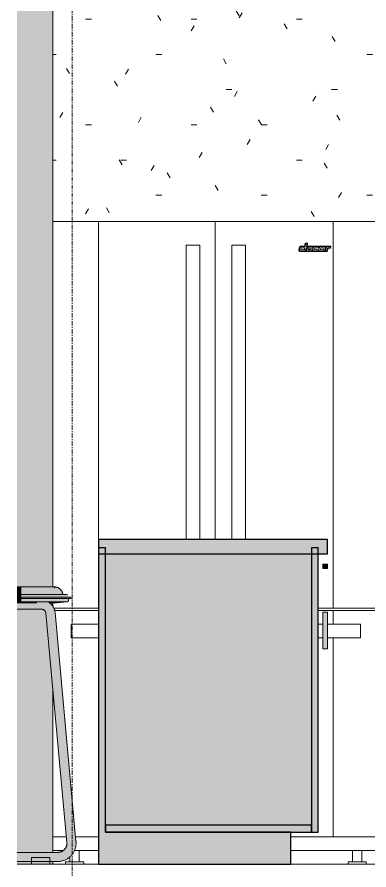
# Model space of a CAD drawing. Header units: inches. Extents: x -1667 to 6641, y -48 to 265.
# Drawn here: x 1289.3 to 1327.8, y -0.6 to 92.4 of the extents above; entities that cross this region are included whole.
import ezdxf

# ---------------------------------------------------------------- set-up
doc = ezdxf.new("R2010")
doc.units = ezdxf.units.IN
doc.header["$MEASUREMENT"] = 0
doc.linetypes.add('Grid Line 1_2_', pattern=[0.875, 0.5, -0.125, 0.125, -0.125])
for name, color, linetype, lineweight in [('A-GENM', 13, 'Continuous', 9), ('A-WALL-PATT', 111, 'Continuous', 18), ('C-BLDG-PADS', 91, 'Continuous', 9), ('I-FURN', 30, 'Continuous', 9), ('I-WALL', 2, 'Continuous', 18), ('Q-CASE', 31, 'Continuous', 9), ('Q-SPCQ', 91, 'Continuous', 9), ('S-GRID', 1, 'Continuous', 9)]:
    doc.layers.add(name, color=color, linetype=linetype, lineweight=lineweight)

# ---------------------------------------------------------------- blocks, each defined once
blk = doc.blocks.new('Open Source Metal Building_Exterior_rvt-7-Kitchen - West Elevation')
at = {"layer": 'C-BLDG-PADS'}
h = blk.add_hatch(dxfattribs=at)
h.set_pattern_fill('FP_19', style=0, pattern_type=2)
h.set_pattern_definition([(50, (-1.098, 0), (13.77135, -1.20496), [1.44, -15.84]), (355, (-1.098, 0), (-2.66442, 14.44218), [1.152, -12.672]), (100.451, (0.05, -0.1), (11.10708, 13.23737), [1.224, -13.462]), (46.184, (-1.098, 3.84), (20.49128, -3.17785), [2.16, -23.76]), (96.636, (0.61, 3.575), (17.94587, 18.70315), [1.836, -20.193]), (351.184, (-1.098, 3.84), (17.9454, 18.7026), [1.728, -19.008]), (21, (0.822, 2.88), (11.46052, -7.73037), [1.44, -15.84]), (326, (0.822, 2.88), (4.67135, 13.92315), [1.152, -12.672]), (71.451, (1.778, 2.236), (16.13207, 6.19284), [1.224, -13.462]), (37.5, (-1.098, 0), (0.233123, 6.39175), [0.634, -11.885, 0.634, -12.23, -12.72]), (37.5, (-1.098, 0), (0.233123, 6.39175), [-25.382, 0.634, -12.086]), (7.5, (-1.098, 0), (5.05073, 7.57304), [0.634, -6.701, 0.634, -11.597, -4.848]), (7.5, (-1.098, 0), (5.05073, 7.57304), [-19.565, 0.634, -4.214]), (327.5, (-5.379, 0), (10.24958, -0.43289), [0.634, -4.166, 0.634, -14.342, -19.872]), (327.5, (-5.379, 0), (10.24958, -0.43289), [-19.776, 0.634, -19.238]), (317.5, (-7.299, 0), (11.19739, 1.92214), [0.634, -5.606, 0.634, -9.312, -14.112]), (317.5, (-7.299, 0), (11.19739, 1.92214), [-16.186, 0.634, -13.478])])
h.paths.add_polyline_path([(-907.823, -0.041), (-907.823, 0), (-1016.371, 0), (-1016.371, -0.041), (-934.96, -0.041)], flags=0)
at = {"layer": 'C-BLDG-PADS', "color": 250, "lineweight": 18}
for p, q in [((-1014.778, 0), (-1016.371, 0)), ((-907.823, 0), (-1012.778, 0))]:
    blk.add_line(p, q, dxfattribs=at)
at = {"layer": 'S-GRID', "linetype": 'Grid Line 1_2_'}
blk.add_line((-1010.336, -48), (-1010.336, 169), dxfattribs=at)
blk = doc.blocks.new('Haworth_Chair_Hi-Pad_Stool - High-336019-Kitchen - West Elevation')
at = {"layer": 'I-FURN'}
for points in [[(-1015.903, 29.427), (-1015.903, 30.25), (-1016.371, 30.242), (-1016.371, 29.427)], [(-1011.572, 29.427), (-1011.375, 29.427), (-1011.399, 29.576), (-1011.447, 29.718), (-1011.593, 29.944), (-1011.613, 29.969), (-1011.823, 30.132), (-1011.915, 30.177), (-1011.991, 30.208), (-1012.138, 30.242), (-1012.979, 30.25), (-1015.903, 30.242), (-1015.903, 29.427), (-1011.596, 29.427)], [(-1012.288, 30.245), (-1012.289, 30.25), (-1012.288, 30.245)], [(-1016.371, 29.12), (-1015.903, 29.12), (-1015.903, 29.427), (-1016.371, 29.418), (-1016.371, 29.177)], [(-1015.903, 29.004), (-1015.903, 29.12), (-1016.371, 29.12), (-1016.371, 29.004)], [(-1015.903, 28.617), (-1015.903, 29.004), (-1016.371, 28.99), (-1016.371, 28.617)], [(-1012.261, 29.12), (-1010.731, 29.12), (-1010.762, 29.254), (-1010.829, 29.375), (-1010.875, 29.427), (-1015.903, 29.427), (-1015.903, 29.12), (-1012.612, 29.12)], [(-1010.516, 29.004), (-1010.45, 29.004), (-1010.481, 29.12), (-1015.903, 29.12), (-1015.903, 29.004), (-1010.576, 29.004)], [(-1010.928, 28.617), (-1010.841, 28.617), (-1010.759, 28.761), (-1010.71, 28.921), (-1010.7, 29.004), (-1015.903, 29.004), (-1015.903, 28.617), (-1010.956, 28.617)], [(-1015.903, 28.501), (-1015.903, 28.617), (-1016.371, 28.617), (-1016.371, 28.501)], [(-1014.675, 27.826), (-1013.712, 27.826), (-1013.712, 28.523), (-1014.706, 28.501), (-1016.371, 28.489), (-1016.371, 27.826)], [(-1015.903, 28.501), (-1013.712, 28.523), (-1012.856, 28.541), (-1012.769, 28.501), (-1011.808, 28.522), (-1010.841, 28.617), (-1015.903, 28.617)], [(-1013.214, 27.373), (-1013.147, 27.397), (-1012.845, 27.441), (-1012.285, 27.475), (-1012.222, 27.476), (-1012.306, 27.775), (-1012.355, 27.904), (-1012.461, 28.153), (-1012.614, 28.318), (-1012.837, 28.53), (-1012.911, 28.552), (-1013.513, 28.531), (-1013.712, 28.516), (-1013.712, 27.826), (-1013.366, 27.677), (-1013.219, 27.384)], [(-1010.925, 2.388), (-1010.859, 2.412), (-1010.435, 2.469), (-1009.996, 2.491), (-1009.929, 2.479), (-1012.235, 27.471), (-1012.467, 27.472), (-1012.979, 27.425), (-1013.214, 27.373), (-1010.926, 2.394)], [(-1011.921, 0.303), (-1011.114, 0.472), (-1010.435, 0.965), (-1010.184, 1.373), (-1010.024, 1.668), (-1009.966, 2.17), (-1009.946, 2.487), (-1010.178, 2.487), (-1010.676, 2.442), (-1010.925, 2.388), (-1011.045, 1.831), (-1011.427, 1.44), (-1011.921, 1.292), (-1011.921, 0.329)], [(-1012.131, 0.303), (-1011.921, 0.303), (-1011.921, 1.3), (-1016.371, 1.292), (-1016.371, 0.303), (-1014.778, 0.31), (-1014.778, 0.75), (-1012.778, 0.75), (-1012.778, 0.303)], [(-1011.429, 1.44), (-1011.395, 1.464), (-1011.416, 1.449)], [(-1013.827, 0), (-1012.778, 0), (-1012.778, 0.75), (-1014.778, 0.75), (-1014.778, 0), (-1014.675, 0)]]:
    blk.add_hatch(color=256, dxfattribs=at).paths.add_polyline_path(points, flags=0)
h = blk.add_hatch(color=256, dxfattribs=at)
h.paths.add_polyline_path([(-1011.799, 0.328), (-1011.283, 0.423), (-1011.312, 0.43), (-1011.796, 0.329)], flags=0)
h.paths.add_polyline_path([(-1010.025, 1.662), (-1009.969, 2.1), (-1009.998, 1.845), (-1010.024, 1.668)], flags=0)
h.paths.add_polyline_path([(-1010.444, 0.953), (-1010.235, 1.267), (-1010.386, 1.037), (-1010.435, 0.965)], flags=0)
h.paths.add_polyline_path([(-1011.114, 0.472), (-1010.708, 0.721), (-1010.779, 0.69), (-1011.064, 0.508)], flags=0)
for p, q in [((-1016.371, 30.25), (-1015.903, 30.25)), ((-1015.903, 30.25), (-1016.371, 30.25)), ((-1016.371, 30.25), (-1015.903, 30.25)), ((-1015.903, 30.25), (-1012.289, 30.25)), ((-1012.289, 30.25), (-1015.903, 30.25)), ((-1012.267, 30.102), (-1012.289, 30.25)), ((-1016.371, 29.427), (-1015.903, 29.427)), ((-1016.371, 29.12), (-1015.903, 29.12)), ((-1015.903, 29.004), (-1016.371, 29.004)), ((-1015.903, 29.427), (-1010.875, 29.427)), ((-1015.903, 29.12), (-1010.481, 29.12)), ((-1010.45, 29.004), (-1015.903, 29.004)), ((-1010.7, 29.004), (-1010.703, 28.975)), ((-1010.45, 29.004), (-1010.481, 29.12)), ((-1015.903, 28.617), (-1016.371, 28.617)), ((-1015.903, 28.501), (-1016.371, 28.501)), ((-1015.903, 28.501), (-1016.371, 28.501)), ((-1010.841, 28.617), (-1015.903, 28.617)), ((-1014.2, 28.501), (-1015.903, 28.501)), ((-1014.2, 28.501), (-1015.903, 28.501)), ((-1012.029, 28.501), (-1012.79, 28.501)), ((-1012.029, 28.501), (-1012.79, 28.501)), ((-1012.029, 28.501), (-1012.036, 28.552)), ((-1012.029, 28.501), (-1010.841, 28.617)), ((-1010.82, 28.647), (-1010.837, 28.622)), ((-1016.371, 27.825), (-1013.712, 27.825)), ((-1013.214, 27.373), (-1010.925, 2.388)), ((-1009.929, 2.479), (-1012.218, 27.464)), ((-1011.921, 1.301), (-1016.371, 1.301)), ((-1011.91, 1.301), (-1011.921, 1.301)), ((-1016.371, 0.301), (-1011.921, 0.301)), ((-1014.778, 0), (-1014.778, 0.75)), ((-1014.778, 0.75), (-1012.778, 0.75)), ((-1012.778, 0.75), (-1012.778, 0)), ((-1014.778, 0), (-1012.778, 0))]:
    blk.add_line(p, q, dxfattribs=at)
at = {"layer": 'I-FURN', "flags": 128}
for points in [[(-1012.262, 30.25), (-1012.265, 30.25), (-1012.274, 30.25), (-1012.289, 30.25), (-1012.309, 30.25), (-1012.335, 30.25), (-1012.367, 30.25), (-1012.404, 30.25), (-1012.447, 30.25), (-1012.496, 30.25), (-1012.55, 30.25), (-1012.609, 30.25), (-1012.674, 30.25), (-1012.744, 30.25), (-1012.818, 30.25), (-1012.898, 30.25), (-1012.983, 30.25), (-1013.072, 30.25), (-1013.166, 30.25), (-1013.264, 30.25), (-1013.367, 30.25), (-1013.473, 30.25), (-1013.583, 30.25), (-1013.697, 30.25), (-1013.815, 30.25), (-1013.936, 30.25), (-1014.06, 30.25), (-1014.187, 30.25), (-1014.317, 30.25), (-1014.449, 30.25), (-1014.584, 30.25), (-1014.72, 30.25), (-1014.859, 30.25), (-1014.999, 30.25), (-1015.141, 30.25), (-1015.284, 30.25), (-1015.428, 30.25), (-1015.573, 30.25), (-1015.718, 30.25), (-1015.864, 30.25), (-1015.903, 30.25)], [(-1012.293, 30.25), (-1012.277, 30.25), (-1012.267, 30.25), (-1012.263, 30.25), (-1012.262, 30.25)], [(-1012.262, 30.25), (-1012.227, 30.25), (-1012.191, 30.248), (-1012.156, 30.244), (-1012.121, 30.239), (-1012.086, 30.233), (-1012.051, 30.225), (-1012.016, 30.216), (-1011.982, 30.205), (-1011.949, 30.193), (-1011.916, 30.18), (-1011.883, 30.166), (-1011.851, 30.15), (-1011.82, 30.133)], [(-1011.819, 30.132), (-1011.789, 30.114), (-1011.76, 30.095), (-1011.731, 30.074), (-1011.703, 30.052), (-1011.675, 30.029), (-1011.649, 30.005), (-1011.624, 29.98), (-1011.599, 29.954), (-1011.576, 29.927), (-1011.554, 29.899), (-1011.533, 29.871), (-1011.513, 29.841), (-1011.495, 29.811), (-1011.477, 29.78), (-1011.461, 29.748), (-1011.446, 29.716), (-1011.433, 29.683), (-1011.42, 29.649), (-1011.409, 29.615), (-1011.4, 29.581), (-1011.392, 29.546), (-1011.385, 29.511), (-1011.38, 29.476), (-1011.376, 29.441)], [(-1010.724, 28.86), (-1010.732, 28.831), (-1010.742, 28.804)], [(-1010.706, 28.946), (-1010.711, 28.917), (-1010.717, 28.888)], [(-1012.218, 27.464), (-1012.225, 27.523), (-1012.234, 27.583), (-1012.245, 27.642), (-1012.259, 27.7), (-1012.275, 27.758), (-1012.294, 27.815), (-1012.314, 27.871), (-1012.337, 27.926), (-1012.362, 27.981), (-1012.389, 28.034), (-1012.419, 28.086), (-1012.45, 28.137), (-1012.484, 28.187), (-1012.519, 28.236), (-1012.557, 28.282), (-1012.596, 28.328), (-1012.637, 28.372), (-1012.679, 28.414), (-1012.724, 28.454), (-1012.77, 28.493), (-1012.817, 28.529), (-1012.866, 28.564), (-1012.916, 28.597)], [(-1012.218, 27.464), (-1012.225, 27.523), (-1012.234, 27.583), (-1012.245, 27.642), (-1012.259, 27.7), (-1012.275, 27.758), (-1012.294, 27.815), (-1012.314, 27.871), (-1012.337, 27.926), (-1012.362, 27.981), (-1012.389, 28.034), (-1012.419, 28.086), (-1012.45, 28.137), (-1012.484, 28.187), (-1012.519, 28.236), (-1012.557, 28.282), (-1012.596, 28.328), (-1012.637, 28.372), (-1012.679, 28.414), (-1012.724, 28.454), (-1012.77, 28.493)], [(-1010.752, 28.776), (-1010.764, 28.749), (-1010.776, 28.723), (-1010.79, 28.697), (-1010.805, 28.671)], [(-1013.712, 27.825), (-1013.692, 27.824), (-1013.672, 27.823), (-1013.652, 27.821), (-1013.632, 27.818), (-1013.612, 27.815), (-1013.593, 27.811), (-1013.573, 27.805), (-1013.554, 27.8), (-1013.535, 27.793), (-1013.517, 27.785), (-1013.499, 27.777), (-1013.481, 27.768), (-1013.463, 27.759), (-1013.446, 27.749), (-1013.429, 27.738), (-1013.413, 27.726), (-1013.397, 27.714), (-1013.382, 27.701), (-1013.367, 27.688), (-1013.353, 27.674), (-1013.339, 27.659), (-1013.326, 27.644), (-1013.314, 27.628), (-1013.302, 27.612), (-1013.291, 27.596), (-1013.28, 27.579), (-1013.271, 27.561), (-1013.262, 27.544), (-1013.253, 27.526), (-1013.246, 27.507), (-1013.239, 27.489), (-1013.233, 27.47), (-1013.228, 27.451), (-1013.223, 27.431), (-1013.219, 27.412), (-1013.216, 27.392), (-1013.214, 27.373)], [(-1010.921, 2.297), (-1010.922, 2.258), (-1010.924, 2.218), (-1010.928, 2.178), (-1010.934, 2.139), (-1010.941, 2.1), (-1010.95, 2.061), (-1010.96, 2.022), (-1010.972, 1.984), (-1010.985, 1.947), (-1011, 1.91), (-1011.016, 1.874), (-1011.034, 1.838), (-1011.053, 1.803), (-1011.074, 1.769), (-1011.095, 1.735), (-1011.119, 1.703), (-1011.143, 1.672), (-1011.169, 1.641), (-1011.196, 1.612), (-1011.224, 1.583), (-1011.253, 1.556), (-1011.283, 1.53), (-1011.315, 1.505), (-1011.347, 1.482), (-1011.38, 1.46), (-1011.414, 1.439), (-1011.449, 1.419), (-1011.485, 1.401), (-1011.521, 1.384), (-1011.558, 1.369), (-1011.596, 1.355), (-1011.634, 1.343), (-1011.673, 1.333), (-1011.712, 1.323), (-1011.751, 1.316), (-1011.791, 1.31), (-1011.83, 1.305), (-1011.87, 1.303), (-1011.91, 1.301), (-1011.921, 1.301)], [(-1010.925, 2.388), (-1010.922, 2.348), (-1010.921, 2.308), (-1010.921, 2.297)], [(-1010.859, 0.606), (-1010.792, 0.65), (-1010.727, 0.696), (-1010.664, 0.745), (-1010.603, 0.796), (-1010.544, 0.85), (-1010.487, 0.906), (-1010.432, 0.965), (-1010.38, 1.025), (-1010.33, 1.088), (-1010.283, 1.152), (-1010.239, 1.218), (-1010.197, 1.286), (-1010.157, 1.356), (-1010.121, 1.427), (-1010.088, 1.5), (-1010.057, 1.574), (-1010.03, 1.649), (-1010.005, 1.725), (-1009.984, 1.802), (-1009.965, 1.88), (-1009.95, 1.958), (-1009.938, 2.037), (-1009.929, 2.116), (-1009.924, 2.196), (-1009.921, 2.276), (-1009.921, 2.297)], [(-1010.432, 0.965), (-1010.38, 1.025), (-1010.33, 1.088), (-1010.283, 1.152), (-1010.239, 1.218), (-1010.197, 1.286), (-1010.157, 1.356), (-1010.121, 1.427), (-1010.088, 1.5), (-1010.057, 1.574), (-1010.03, 1.649), (-1010.005, 1.725), (-1009.984, 1.802), (-1009.965, 1.88), (-1009.95, 1.958), (-1009.938, 2.037), (-1009.929, 2.116), (-1009.924, 2.196), (-1009.921, 2.276), (-1009.921, 2.297)], [(-1009.921, 2.297), (-1009.923, 2.377), (-1009.928, 2.457), (-1009.929, 2.479)], [(-1009.921, 2.297), (-1009.923, 2.377), (-1009.928, 2.457), (-1009.929, 2.479)], [(-1010.859, 0.606), (-1010.792, 0.65), (-1010.727, 0.696), (-1010.664, 0.745), (-1010.603, 0.796), (-1010.544, 0.85), (-1010.487, 0.906), (-1010.435, 0.961)], [(-1011.921, 0.301), (-1011.841, 0.303), (-1011.761, 0.308), (-1011.682, 0.316), (-1011.603, 0.327), (-1011.524, 0.341), (-1011.446, 0.358), (-1011.369, 0.379), (-1011.292, 0.403), (-1011.217, 0.429), (-1011.143, 0.459), (-1011.07, 0.491), (-1010.998, 0.527), (-1010.928, 0.565), (-1010.859, 0.606)], [(-1011.921, 0.301), (-1011.841, 0.303), (-1011.761, 0.308), (-1011.682, 0.316), (-1011.603, 0.327), (-1011.524, 0.341), (-1011.446, 0.358), (-1011.369, 0.379), (-1011.292, 0.403), (-1011.217, 0.429), (-1011.143, 0.459), (-1011.07, 0.491), (-1010.998, 0.527), (-1010.928, 0.565), (-1010.859, 0.606)]]:
    blk.add_lwpolyline(points, dxfattribs=at)
blk = doc.blocks.new('Refrigeration-Dacor-Millennia - PF36BNDFBK-518783-Kitchen - West Elevation')
at = {"layer": 'A-GENM', "lineweight": 18}
for p, q in [((-1012.461, 70.125), (-994.71, 70.125)), ((-1007.461, 70.125), (-1007.461, 35.433)), ((-994.71, 70.125), (-976.836, 70.125)), ((-994.71, 70.125), (-994.71, 35.433)), ((-981.836, 70.125), (-981.836, 27.938)), ((-976.836, 70.125), (-976.836, 27.938)), ((-1007.461, 27.938), (-1012.369, 27.938)), ((-976.836, 27.938), (-983.461, 27.938)), ((-1012.286, 27.688), (-1007.461, 27.688)), ((-983.461, 27.688), (-976.836, 27.688)), ((-976.836, 27.688), (-976.836, 3)), ((-1010.981, 3), (-1012.461, 3)), ((-1007.461, 3), (-1009.977, 3)), ((-976.836, 3), (-986.461, 3))]:
    blk.add_line(p, q, dxfattribs=at)
at = {"layer": 'A-GENM'}
for p, q in [((-976.836, 70.125), (-1012.461, 70.125)), ((-976.836, 3), (-976.836, 70.125)), ((-996.398, 67.531), (-997.898, 67.531)), ((-997.898, 67.531), (-997.898, 35.433)), ((-996.398, 35.433), (-996.398, 67.531)), ((-992.898, 67.531), (-991.398, 67.531)), ((-992.898, 35.433), (-992.898, 67.531)), ((-991.398, 67.531), (-991.398, 35.433)), ((-985.533, 67.236), (-985.578, 67.025)), ((-985.578, 67.025), (-985.578, 66.958)), ((-985.505, 67.308), (-985.533, 67.236)), ((-985.484, 67.226), (-985.529, 67.015)), ((-985.529, 67.015), (-985.524, 66.955)), ((-985.454, 67.367), (-985.505, 67.308)), ((-985.451, 67.299), (-985.484, 67.226)), ((-985.388, 67.403), (-985.454, 67.367)), ((-985.389, 67.349), (-985.451, 67.299)), ((-985.311, 67.367), (-985.389, 67.349)), ((-985.311, 67.417), (-985.388, 67.403)), ((-985.36, 67.068), (-985.335, 67.184)), ((-985.352, 67.036), (-985.36, 67.068)), ((-985.325, 67.022), (-985.352, 67.036)), ((-985.335, 67.184), (-985.317, 67.221)), ((-985.03, 67.022), (-985.325, 67.022)), ((-985.317, 67.221), (-985.28, 67.233)), ((-984.948, 67.417), (-985.311, 67.417)), ((-984.907, 67.367), (-985.311, 67.367)), ((-985.28, 67.233), (-984.935, 67.233)), ((-984.991, 67.032), (-985.03, 67.022)), ((-984.97, 67.066), (-984.991, 67.032)), ((-984.935, 67.233), (-984.97, 67.066)), ((-984.888, 67.696), (-984.948, 67.417)), ((-984.836, 67.701), (-984.907, 67.367)), ((-984.865, 67.736), (-984.888, 67.696)), ((-984.821, 67.75), (-984.865, 67.736)), ((-984.68, 67.701), (-984.836, 67.701)), ((-984.833, 66.972), (-984.777, 67.233)), ((-984.701, 67.75), (-984.821, 67.75)), ((-984.777, 67.233), (-984.69, 67.233)), ((-984.756, 67.062), (-984.767, 67.015)), ((-984.767, 67.015), (-984.761, 66.955)), ((-984.746, 67.109), (-984.756, 67.062)), ((-984.75, 67.367), (-984.715, 67.534)), ((-984.663, 67.367), (-984.75, 67.367)), ((-984.726, 67.151), (-984.746, 67.109)), ((-984.69, 67.181), (-984.726, 67.151)), ((-984.715, 67.534), (-984.68, 67.701)), ((-984.661, 67.739), (-984.701, 67.75)), ((-984.69, 67.233), (-984.676, 67.301)), ((-984.647, 67.192), (-984.69, 67.181)), ((-984.686, 67.417), (-984.633, 67.668)), ((-982.171, 67.417), (-984.686, 67.417)), ((-984.676, 67.301), (-984.663, 67.367)), ((-984.636, 67.708), (-984.661, 67.739)), ((-984.226, 67.192), (-984.647, 67.192)), ((-984.61, 67.367), (-984.638, 67.233)), ((-984.638, 67.233), (-984.217, 67.233)), ((-984.633, 67.668), (-984.636, 67.708)), ((-984.16, 67.367), (-984.61, 67.367)), ((-984.604, 67.022), (-984.595, 67.065)), ((-984.261, 67.022), (-984.604, 67.022)), ((-984.595, 67.065), (-984.252, 67.065)), ((-984.252, 67.065), (-984.261, 67.022)), ((-984.217, 67.233), (-984.226, 67.192)), ((-984.103, 67.349), (-984.16, 67.367)), ((-984.116, 66.973), (-984.088, 67.106)), ((-984.065, 67.302), (-984.103, 67.349)), ((-984.088, 67.106), (-984.059, 67.241)), ((-984.059, 67.241), (-984.065, 67.302)), ((-984.018, 67.15), (-984.047, 67.015)), ((-984.047, 67.015), (-984.041, 66.955)), ((-983.99, 67.285), (-984.018, 67.15)), ((-983.97, 67.327), (-983.99, 67.285)), ((-983.933, 67.356), (-983.97, 67.327)), ((-983.889, 67.367), (-983.933, 67.356)), ((-983.424, 67.367), (-983.889, 67.367)), ((-983.875, 67.069), (-983.849, 67.194)), ((-983.867, 67.037), (-983.875, 67.069)), ((-983.836, 67.022), (-983.867, 67.037)), ((-983.849, 67.194), (-983.832, 67.224)), ((-983.502, 67.022), (-983.836, 67.022)), ((-983.832, 67.224), (-983.79, 67.233)), ((-983.79, 67.233), (-983.438, 67.233)), ((-983.463, 67.011), (-983.502, 67.022)), ((-983.454, 66.977), (-983.463, 67.011)), ((-983.438, 67.233), (-983.408, 67.243)), ((-983.391, 67.355), (-983.424, 67.367)), ((-983.408, 67.243), (-983.392, 67.271)), ((-983.392, 67.271), (-983.381, 67.322)), ((-983.381, 67.322), (-983.391, 67.355)), ((-983.36, 67.15), (-983.388, 67.015)), ((-983.388, 67.015), (-983.384, 66.955)), ((-983.331, 67.285), (-983.36, 67.15)), ((-983.312, 67.327), (-983.331, 67.285)), ((-983.275, 67.356), (-983.312, 67.327)), ((-983.23, 67.367), (-983.275, 67.356)), ((-982.764, 67.367), (-983.23, 67.367)), ((-983.221, 67.069), (-983.193, 67.195)), ((-983.212, 67.037), (-983.221, 67.069)), ((-983.183, 67.022), (-983.212, 67.037)), ((-983.193, 67.195), (-983.179, 67.223)), ((-982.905, 67.022), (-983.183, 67.022)), ((-983.179, 67.223), (-983.146, 67.233)), ((-983.146, 67.233), (-982.876, 67.233)), ((-982.871, 67.033), (-982.905, 67.022)), ((-982.876, 67.233), (-982.839, 67.22)), ((-982.856, 67.063), (-982.871, 67.033)), ((-982.843, 67.122), (-982.856, 67.063)), ((-982.83, 67.186), (-982.843, 67.122)), ((-982.839, 67.22), (-982.83, 67.186)), ((-982.706, 67.349), (-982.764, 67.367)), ((-982.719, 66.972), (-982.662, 67.241)), ((-982.668, 67.302), (-982.706, 67.349)), ((-982.575, 67.331), (-982.668, 66.891)), ((-982.662, 67.241), (-982.668, 67.302)), ((-982.559, 67.358), (-982.575, 67.331)), ((-982.527, 67.367), (-982.559, 67.358)), ((-982.443, 67.367), (-982.527, 67.367)), ((-982.51, 66.891), (-982.449, 67.18)), ((-982.455, 66.907), (-982.396, 67.184)), ((-982.449, 67.18), (-982.425, 67.219)), ((-982.415, 67.339), (-982.443, 67.367)), ((-982.425, 67.219), (-982.383, 67.233)), ((-982.371, 67.367), (-982.415, 67.339)), ((-982.396, 67.184), (-982.191, 67.184)), ((-982.383, 67.233), (-982.176, 67.233)), ((-982.148, 67.367), (-982.371, 67.367)), ((-982.191, 67.184), (-982.147, 67.198)), ((-982.176, 67.233), (-982.148, 67.367)), ((-982.133, 67.405), (-982.171, 67.417)), ((-982.147, 67.198), (-982.124, 67.238)), ((-982.106, 67.374), (-982.133, 67.405)), ((-982.124, 67.238), (-982.103, 67.334)), ((-982.103, 67.334), (-982.106, 67.374)), ((-985.578, 66.958), (-985.549, 66.898)), ((-985.549, 66.898), (-985.495, 66.855)), ((-985.524, 66.955), (-985.484, 66.906)), ((-985.495, 66.855), (-985.461, 66.847)), ((-985.484, 66.906), (-985.43, 66.891)), ((-985.461, 66.847), (-985.427, 66.839)), ((-985.43, 66.891), (-984.936, 66.891)), ((-985.427, 66.839), (-982.539, 66.839)), ((-984.936, 66.891), (-984.891, 66.901)), ((-984.891, 66.901), (-984.851, 66.933)), ((-984.851, 66.933), (-984.833, 66.972)), ((-984.761, 66.955), (-984.723, 66.908)), ((-984.723, 66.908), (-984.664, 66.891)), ((-984.664, 66.891), (-984.217, 66.891)), ((-984.217, 66.891), (-984.173, 66.901)), ((-984.173, 66.901), (-984.137, 66.93)), ((-984.137, 66.93), (-984.116, 66.973)), ((-984.041, 66.955), (-984.003, 66.907)), ((-984.003, 66.907), (-983.944, 66.89)), ((-983.944, 66.89), (-983.511, 66.89)), ((-983.511, 66.89), (-983.481, 66.899)), ((-983.481, 66.899), (-983.465, 66.926)), ((-983.465, 66.926), (-983.454, 66.977)), ((-983.384, 66.955), (-983.344, 66.907)), ((-983.344, 66.907), (-983.285, 66.89)), ((-983.285, 66.89), (-982.821, 66.89)), ((-982.821, 66.89), (-982.775, 66.9)), ((-982.775, 66.9), (-982.739, 66.93)), ((-982.739, 66.93), (-982.719, 66.972)), ((-982.668, 66.891), (-982.51, 66.891)), ((-982.539, 66.839), (-982.484, 66.858)), ((-982.484, 66.858), (-982.455, 66.907)), ((-981.836, 27.688), (-981.836, 26.187)), ((-1010.461, 26.187), (-1010.461, 24.687)), ((-1007.461, 26.187), (-1010.461, 26.187)), ((-982.961, 26.187), (-983.461, 26.187)), ((-978.836, 26.187), (-982.461, 26.187)), ((-978.836, 24.687), (-978.836, 26.187)), ((-1010.461, 24.687), (-1007.461, 24.687)), ((-983.461, 24.687), (-982.961, 24.687)), ((-982.461, 24.687), (-978.836, 24.687)), ((-981.836, 24.687), (-981.836, 3)), ((-1012.461, 3), (-1010.981, 3)), ((-1009.977, 3), (-1007.461, 3)), ((-986.461, 3), (-976.836, 3)), ((-1009.586, 1.5), (-1010.102, 1.5)), ((-1009.586, 0.25), (-1009.586, 1.5)), ((-978.711, 1.5), (-979.711, 1.5)), ((-979.711, 1.5), (-979.711, 0.25)), ((-978.711, 0.25), (-978.711, 1.5)), ((-1010.586, 0.25), (-1011.086, 0.25)), ((-1011.086, 0.25), (-1011.086, 0)), ((-1010.586, 0.826), (-1010.586, 0.25)), ((-1010.586, 0.25), (-1009.586, 0.25)), ((-1009.086, 0.25), (-1009.586, 0.25)), ((-1009.086, 0), (-1009.086, 0.25)), ((-979.711, 0.25), (-980.211, 0.25)), ((-980.211, 0.25), (-980.211, 0)), ((-979.711, 0.25), (-978.711, 0.25)), ((-978.211, 0.25), (-978.711, 0.25)), ((-978.211, 0), (-978.211, 0.25))]:
    blk.add_line(p, q, dxfattribs=at)
at = {"layer": 'Q-SPCQ'}
for p, q in [((-1011.349, 1.5), (-1012.461, 1.5)), ((-1007.461, 1.5), (-1009.586, 1.5)), ((-979.711, 1.5), (-986.461, 1.5)), ((-976.836, 1.5), (-978.711, 1.5))]:
    blk.add_line(p, q, dxfattribs=at)
blk = doc.blocks.new('Base Cabinet-Double Door _ 2 Drawer - 36_-581377-Kitchen - West Elevation')
at = {"layer": 'Q-CASE'}
h = blk.add_hatch(color=256, dxfattribs=at)
h.paths.add_polyline_path([(-986.461, 0), (-986.461, 3.5), (-1006.711, 3.5), (-1006.711, 34.5), (-1007.461, 34.5), (-1007.461, 0), (-989.234, 0)], flags=0)
h.paths.add_polyline_path([(-983.461, 3.5), (-983.461, 34.5), (-984.211, 34.5), (-984.211, 3.5)], flags=0)
for points in [[(-986.406, 4.25), (-984.211, 4.25), (-984.211, 33.858), (-1006.711, 33.858), (-1006.711, 4.25), (-986.461, 4.25)], [(-982.461, 32.25), (-982.461, 32.75), (-982.961, 32.75), (-982.961, 32.25)], [(-982.961, 23.5), (-982.461, 23.5), (-982.461, 27.5), (-982.961, 27.5)], [(-989.234, 3.5), (-984.211, 3.5), (-984.211, 4.25), (-1006.711, 4.25), (-1006.711, 3.5), (-1002.803, 3.5)]]:
    blk.add_hatch(color=256, dxfattribs=at).paths.add_polyline_path(points, flags=0)
at = {"layer": 'Q-CASE', "lineweight": 30}
for p, q in [((-1006.711, 34.5), (-1007.461, 34.5)), ((-1007.461, 34.5), (-1007.461, 0)), ((-1006.711, 3.5), (-1006.711, 34.5)), ((-984.211, 34.5), (-984.211, 3.5)), ((-983.461, 34.5), (-984.211, 34.5)), ((-983.461, 3.5), (-983.461, 34.5)), ((-984.211, 4.25), (-1006.711, 4.25)), ((-1006.711, 4.25), (-1006.711, 3.5)), ((-984.211, 3.5), (-984.211, 4.25)), ((-986.461, 3.5), (-1006.711, 3.5)), ((-1006.711, 3.5), (-984.211, 3.5)), ((-986.461, 0), (-986.461, 3.5)), ((-984.211, 3.5), (-983.461, 3.5)), ((-1007.461, 0), (-986.461, 0))]:
    blk.add_line(p, q, dxfattribs=at)
at = {"layer": 'Q-CASE'}
for p, q in [((-982.961, 32.25), (-982.961, 32.75)), ((-982.961, 32.75), (-982.461, 32.75)), ((-982.461, 32.75), (-982.461, 32.25)), ((-982.961, 32.25), (-982.461, 32.25)), ((-982.961, 23.5), (-982.961, 27.5)), ((-982.961, 27.5), (-982.461, 27.5)), ((-982.461, 27.5), (-982.461, 23.5)), ((-982.961, 23.5), (-982.461, 23.5))]:
    blk.add_line(p, q, dxfattribs=at)
blk = doc.blocks.new('M_Counter Top-Island - 1220mm Depth-640051-Kitchen - West Elevation')
at = {"layer": 'Q-CASE'}
blk.add_hatch(color=256, dxfattribs=at).paths.add_polyline_path([(-989.234, 33.858), (-982.461, 33.858), (-982.461, 35.433), (-1007.461, 35.433), (-1007.461, 33.858), (-1002.803, 33.858)], flags=0)
at = {"layer": 'Q-CASE', "lineweight": 30}
for p, q in [((-982.461, 35.433), (-1007.461, 35.433)), ((-1007.461, 35.433), (-1007.461, 33.858)), ((-982.461, 33.858), (-982.461, 35.433)), ((-1007.461, 33.858), (-982.461, 33.858))]:
    blk.add_line(p, q, dxfattribs=at)

msp = doc.modelspace()

# ---------------------------------------------------------------- hatches: boundary and pattern name
at = {"layer": 'A-WALL-PATT', "lineweight": 9}
h = msp.add_hatch(dxfattribs=at)
h.set_pattern_fill('FP_18', color=256, style=0, pattern_type=2)
h.set_pattern_definition([(0, (-1.098, 0), (15.36, 3.84), [0.634, -10.886, 0.634, -10.886, -61.44]), (0, (-1.098, 0), (15.36, 3.84), [-23.04, 0.634, -22.406, 0.634, -10.886, -26.88]), (0, (-1.098, 0), (15.36, 3.84), [-57.6, 0.634, -7.046, 0.634, -18.566]), (120, (4.662, 1.92), (-11.005538, 11.38215), [0.634, -10.886, 0.634, -10.886, -61.44]), (120, (4.662, 1.92), (-11.005538, 11.38215), [-23.04, 0.634, -22.406, 0.634, -10.886, -26.88]), (120, (4.662, 1.92), (-11.005538, 11.38215), [-57.6, 0.634, -7.046, 0.634, -18.566]), (240, (6.582, 9.6), (-4.354462, -15.22215), [0.634, -10.886, 0.634, -10.886, -61.44]), (240, (6.582, 9.6), (-4.354462, -15.22215), [-23.04, 0.634, -22.406, 0.634, -10.886, -26.88]), (240, (6.582, 9.6), (-4.354462, -15.22215), [-57.6, 0.634, -7.046, 0.634, -18.566])])
h.paths.add_polyline_path([(1325.505, 0), (1325.505, 0.25), (1326.005, 0.25), (1326.005, 1.5), (1319.255, 1.5), (1319.255, 0)], flags=0)
h.paths.add_polyline_path([(1293.255, 0), (1294.63, 0), (1294.63, 0.25), (1295.13, 0.25), (1295.128, 0.824), (1294.897, 0.648), (1294.597, 0.471), (1294.198, 0.37), (1293.614, 0.303), (1293.255, 0.303)], flags=0)
h.paths.add_polyline_path([(1328.88, 0), (1328.88, 1.5), (1327.005, 1.5), (1327.005, 0.25), (1327.505, 0.25), (1327.505, 0)], flags=0)
h.paths.add_polyline_path([(1296.63, 0), (1298.255, 0), (1298.255, 1.5), (1296.13, 1.5), (1296.13, 0.25), (1296.63, 0.25)], flags=0)
h.paths.add_polyline_path([(1293.585, 1.3), (1293.832, 1.31), (1294.321, 1.464), (1294.349, 1.5), (1293.255, 1.5), (1293.255, 1.3)], flags=0)
h.paths.add_polyline_path([(1328.88, 40), (1394.13, 40), (1394.13, 43.875), (1393.968, 44.688), (1393.479, 45.397), (1392.797, 45.842), (1392.005, 46), (1391.108, 45.996), (1390.317, 45.838), (1389.608, 45.349), (1389.167, 44.688), (1389.005, 43.875), (1389.005, 42.5), (1388.255, 42.5), (1388.255, 43.875), (1388.474, 44.975), (1389.113, 45.918), (1390.052, 46.536), (1391.13, 46.75), (1392.005, 46.75), (1393.105, 46.531), (1394.048, 45.892), (1394.666, 44.953), (1394.88, 43.875), (1394.88, 40), (1397.88, 40), (1397.88, 54), (1330.63, 54), (1330.63, 90), (1397.88, 90), (1397.88, 120.651), (1289.344, 120.651), (1289.344, 120), (1293.255, 120), (1293.255, 70.125), (1328.88, 70.125), (1328.88, 60.305)], flags=0)
at = {"layer": 'I-WALL', "lineweight": 5}
h = msp.add_hatch(color=256, dxfattribs=at)
h.paths.add_polyline_path([(1289.344, 0), (1290.938, 0), (1290.938, 0.303), (1289.344, 0.303)], flags=0)
h.paths.add_polyline_path([(1293.255, 0), (1293.255, 0.303), (1292.938, 0.303), (1292.938, 0)], flags=0)
h.paths.add_polyline_path([(1291.041, 1.3), (1293.255, 1.3), (1293.249, 19.22), (1292.475, 27.427), (1292.313, 27.707), (1292.004, 27.826), (1289.344, 27.826), (1289.344, 1.3)], flags=0)
h.paths.add_polyline_path([(1293.255, 28.153), (1293.25, 28.501), (1292.951, 28.48), (1293.254, 28.154)], flags=0)
h.paths.add_polyline_path([(1292.947, 30.25), (1293.255, 30.251), (1293.255, 120), (1289.344, 120), (1289.344, 30.25), (1292.737, 30.25)], flags=0)

# ---------------------------------------------------------------- linework, layer by layer
at = {"layer": 'I-WALL'}
for p, q in [((1293.255, 120), (1293.255, 30.25)), ((1293.255, 28.501), (1293.255, 28.153)), ((1293.255, 19.152), (1293.255, 1.3)), ((1293.255, 0.303), (1293.255, 0))]:
    msp.add_line(p, q, dxfattribs=at)

# ---------------------------------------------------------------- block references
at = {"layer": 'I-FURN'}
msp.add_blockref('Haworth_Chair_Hi-Pad_Stool - High-336019-Kitchen - West Elevation', (2305.716, 0), dxfattribs=at)
at = {"layer": 'Q-CASE'}
for name in ['M_Counter Top-Island - 1220mm Depth-640051-Kitchen - West Elevation', 'Base Cabinet-Double Door _ 2 Drawer - 36_-581377-Kitchen - West Elevation']:
    msp.add_blockref(name, (2305.716, 0), dxfattribs=at)
at = {"layer": 'Q-SPCQ'}
msp.add_blockref('Refrigeration-Dacor-Millennia - PF36BNDFBK-518783-Kitchen - West Elevation', (2305.716, 0), dxfattribs=at)

# ---------------------------------------------------------------- next in the draw order: block references
at = {"color": 90, "lineweight": 5}
msp.add_blockref('Open Source Metal Building_Exterior_rvt-7-Kitchen - West Elevation', (2305.716, 0), dxfattribs=at)

doc.saveas('drawing.dxf')
